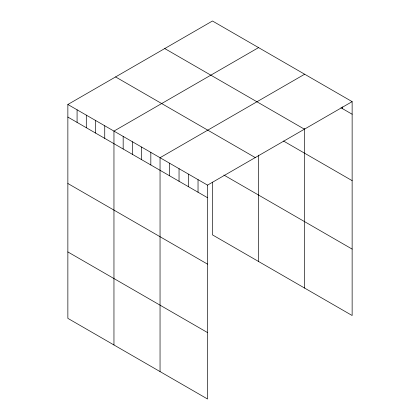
<?xml version="1.0" encoding="UTF-8"?>
<svg xmlns="http://www.w3.org/2000/svg" width="420" height="420" viewBox="0 0 420 420"><rect width="100%" height="100%" fill="white"/><g stroke="black" fill="none" stroke-linecap="round" stroke-linejoin="round"><path stroke-width="0.63" d="M352.139 101.64L207.533 185.126L207.533 399L67.861 318.36L67.861 104.486L212.468 21L352.139 101.64L352.139 315.514L212.468 234.875L212.468 182.128M258.557 47.612L113.957 131.098L113.957 344.972M304.647 74.225L160.046 157.71L160.046 371.584M340.967 107.777L352.139 114.23M164.745 48.552L304.421 129.192M283.5 141.026L352.139 180.653M115.579 76.933L255.255 157.573M223.855 175.025L352.139 249.091M67.861 104.486L207.533 185.126M67.861 117.075L207.533 197.715M67.861 183.498L207.533 264.138M67.861 251.937L207.533 332.577M342.641 106.853L342.641 108.743M304.647 128.489L304.647 288.099M258.557 155.138L258.557 261.487M198.035 179.639L198.035 192.229M188.538 174.158L188.538 186.748M179.041 168.677L179.041 181.262M169.543 163.191L169.543 175.781M150.827 152.387L150.827 164.971M141.608 147.063L141.608 159.653M132.389 141.74L132.389 154.329M123.17 136.421L123.17 149.006M104.738 125.774L104.738 138.364M95.519 120.451L95.519 133.04M86.299 115.133L86.299 127.717M77.081 109.809L77.081 122.393"/></g></svg>
